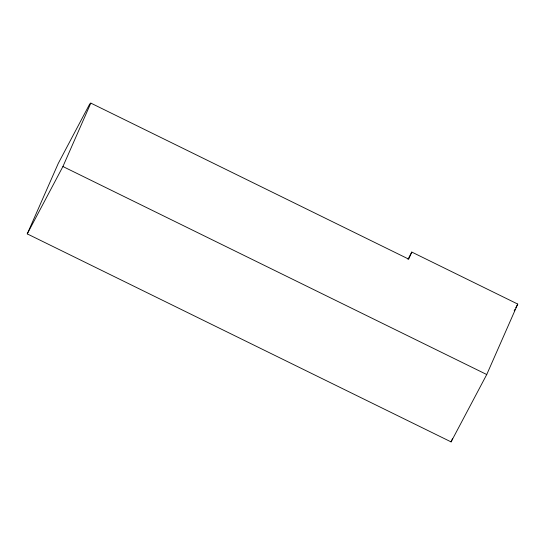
<?xml version="1.0" encoding="UTF-8"?>
<svg xmlns="http://www.w3.org/2000/svg" width="545" height="545" viewBox="0 0 545 545"><rect width="100%" height="100%" fill="white"/><g stroke="black" fill="none" stroke-linecap="round" stroke-linejoin="round"><path stroke-width="0.82" d="M27.25 233.88L58.261 163.425L89.727 103.986L90.824 103.107L408.695 259.12L411.795 252.069L517.75 304.076L486.74 374.531L451.076 441.893L27.25 233.88L62.92 166.518L90.824 103.107M451.076 441.893L452.439 438.8M407.98 259.277L411.795 252.069M514.18 310.814L514.977 309.315M515.768 307.816L517.75 304.076M62.92 166.518L486.74 374.531"/></g></svg>
